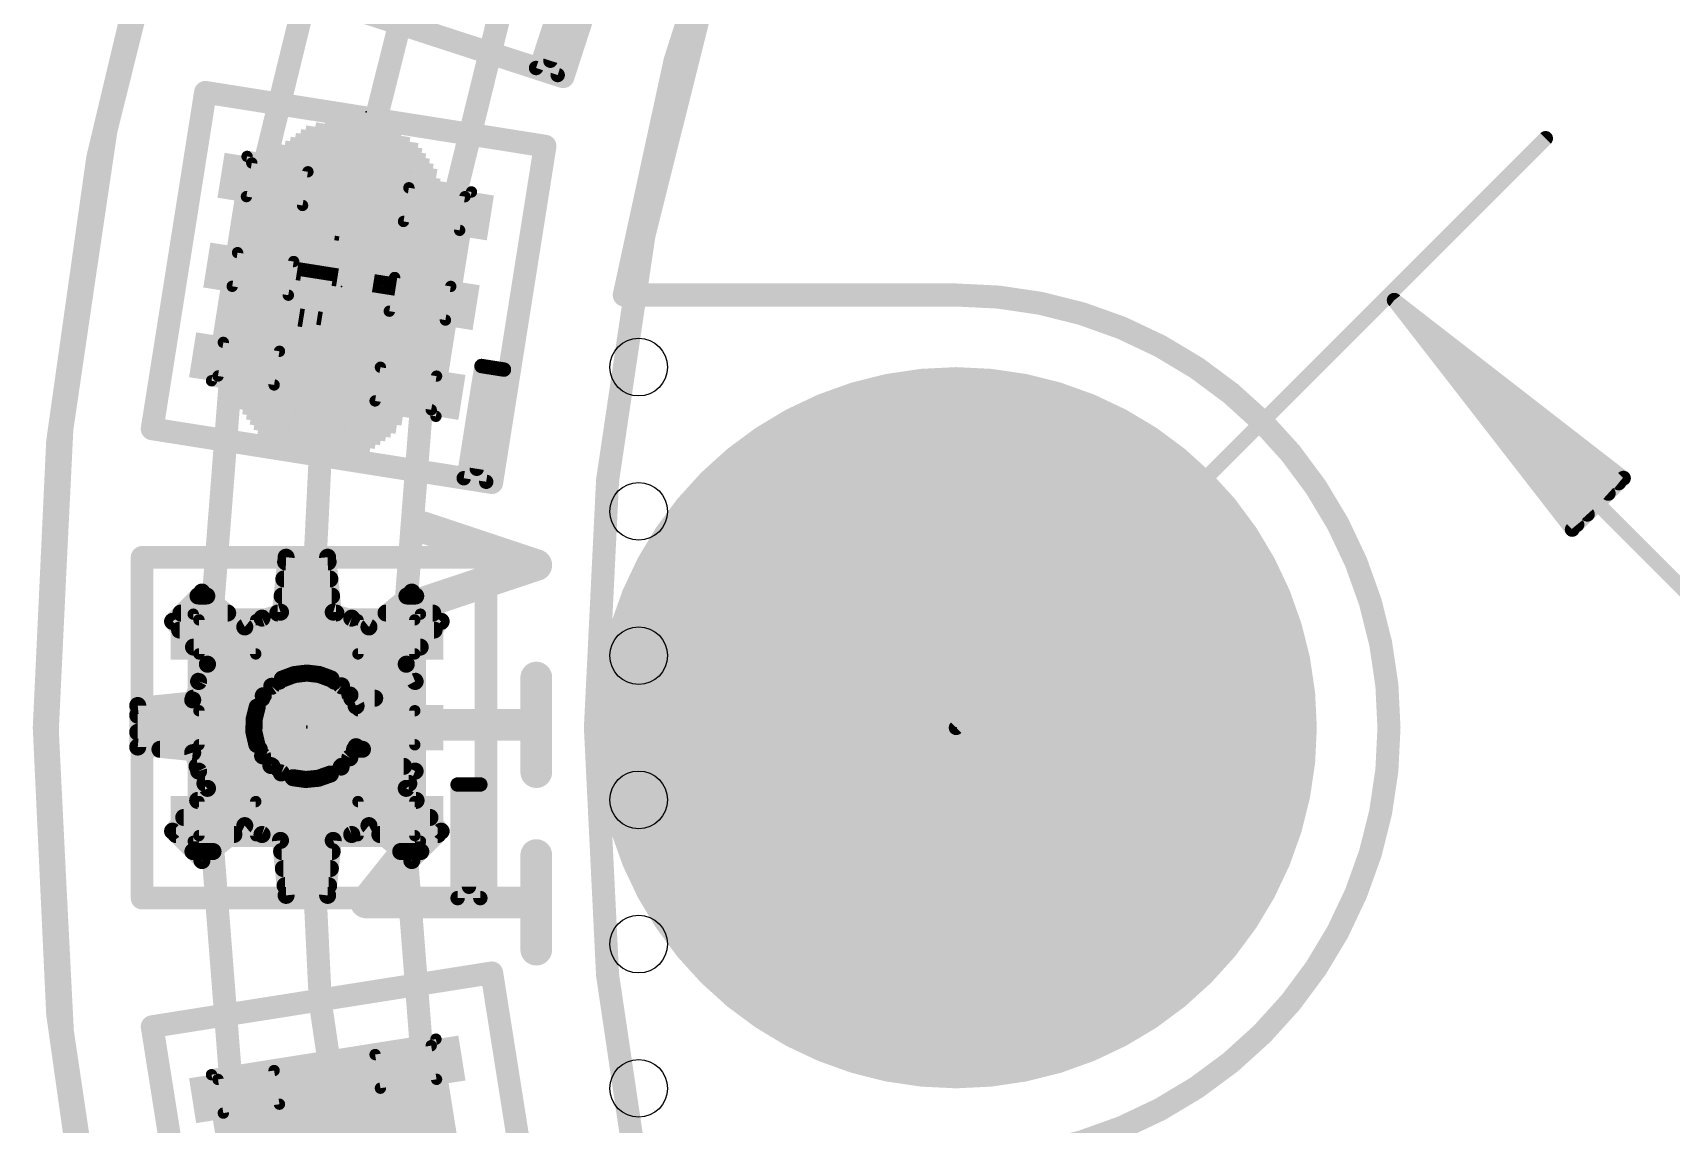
# Model space of a CAD drawing. Extents: x -17 to 92, y -61 to 85.
# Drawn here: x 0.76 to 15.18, y 24.45 to 34.06 of the extents above; entities that cross this region are included whole.
import ezdxf

# ---------------------------------------------------------------- set-up
doc = ezdxf.new("R2010")
doc.units = 0
for name, color, linetype in [('1', 12, 'CONTINUOUS'), ('16', 132, 'CONTINUOUS'), ('17', 110, 'CONTINUOUS'), ('20', 31, 'CONTINUOUS'), ('21', 41, 'CONTINUOUS'), ('22', 253, 'CONTINUOUS'), ('23', 53, 'CONTINUOUS'), ('24', 53, 'CONTINUOUS'), ('39', 12, 'CONTINUOUS'), ('47', 253, 'CONTINUOUS'), ('51', 253, 'CONTINUOUS')]:
    doc.layers.add(name, color=color, linetype=linetype)

# ---------------------------------------------------------------- blocks, each defined once
blk = doc.blocks.new('RECT')
blk.add_solid([(-0.5, -0.5), (0.5, -0.5), (-0.5, 0.5), (0.5, 0.5)])
blk = doc.blocks.new('ROUNDP')
at = {"const_width": 0.5}
blk.add_lwpolyline([(0, -0.25, 1), (0, 0.25, 1), (0, -0.25)], format="xyb", dxfattribs=at)

msp = doc.modelspace()

# ---------------------------------------------------------------- linework, layer by layer
at = {"layer": '1'}
for points, const_width in [([(27.94, 54.991, 0.4142), (0.889, 27.94)], 0.2032), ([(0.889, 27.94, 2.4102), (28.0035, 54.991)], 0.2032), ([(27.94, 52.705, 2.4142), (52.705, 27.94)], 0.2032), ([(2.7161, 32.7614, 1), (2.8147, 32.7372)], 0.1016), ([(4.3951, 32.4955, 1), (4.4938, 32.4713)], 0.1016), ([(2.5658, 31.1651, 1), (2.4645, 31.173)], 0.1016), ([(4.2448, 30.8991, 1), (4.1435, 30.907)], 0.1016), ([(2.2744, 28.744, 1), (2.3756, 28.736)], 0.1016), ([(3.9744, 28.744, 1), (4.0756, 28.736)], 0.1016), ([(0.9398, 27.94, 1), (0.8382, 27.94)], 0.1016), ([(0.8382, 27.94, 1), (0.9398, 27.94)], 0.1016), ([(2.3756, 27.144, 1), (2.2744, 27.136)], 0.1016), ([(4.0756, 27.144, 1), (3.9744, 27.136)], 0.1016), ([(4.1435, 24.973, 1), (4.2448, 24.9809)], 0.1016), ([(2.4645, 24.707, 1), (2.5658, 24.7149)], 0.1016)]:
    msp.add_lwpolyline(points, format="xyb", dxfattribs=dict(at, const_width=const_width))
at = {"layer": '1', "const_width": 0.2032}
for points in [[(2.7654, 32.7493), (3.3386, 35.0872)], [(4.9554, 34.5619), (4.4445, 32.4834)], [(2.325, 28.74), (2.5151, 31.169)], [(4.1942, 30.9031), (4.025, 28.74)], [(2.325, 27.14), (2.5151, 24.711)], [(4.025, 27.14), (4.1942, 24.9769)]]:
    msp.add_lwpolyline(points, dxfattribs=at)
at = {"layer": '16'}
for points, const_width in [([(27.8765, 54.991, 2.4102), (54.991, 27.94)], 0.2032), ([(4.2173, 29.7716, 1), (4.1731, 29.639)], 0.1397), ([(5.2164, 29.306, 1), (5.1722, 29.4385)], 0.1397), ([(5.1722, 29.306, 1), (5.2164, 29.4385)], 0.1397), ([(4.1731, 29.1055, 1), (4.2173, 28.973)], 0.1397), ([(4.0833, 28.3381, 1), (3.9742, 28.4254)], 0.1397), ([(5.2641, 28.3817, 1), (5.1245, 28.3817)], 0.1397), ([(3.6957, 28.0353, 1), (3.6957, 27.8956)], 0.1397), ([(3.6412, 28.0091, 1), (3.7502, 27.9218)], 0.1397), ([(5.1943, 27.8956, 1), (5.1943, 28.0353)], 0.1397), ([(5.1245, 27.5492, 1), (5.2641, 27.5492)], 0.1397), ([(4.0833, 26.775, 1), (3.9742, 26.8623)], 0.1397), ([(5.2641, 26.8186, 1), (5.1245, 26.8186)], 0.1397), ([(3.6957, 26.4722, 1), (3.6957, 26.3325)], 0.1397), ([(5.1943, 26.3325, 1), (5.1943, 26.4722)], 0.1397), ([(3.6412, 26.446, 1), (3.7502, 26.3587)], 0.1397), ([(5.1245, 25.9861, 1), (5.2641, 25.9861)], 0.1397)]:
    msp.add_lwpolyline(points, format="xyb", dxfattribs=dict(at, const_width=const_width))
at = {"layer": '16', "const_width": 0.2794}
for points in [[(4.1952, 29.7053), (5.1943, 29.3723)], [(5.1943, 29.3723), (4.1952, 29.0393)], [(4.0287, 28.3817), (3.6957, 27.9655)], [(5.1943, 28.3817), (5.1943, 27.5492)], [(3.6957, 27.9655), (5.1943, 27.9655)], [(4.0287, 26.8186), (3.6957, 26.4024)], [(5.1943, 26.8186), (5.1943, 25.9861)], [(3.6957, 26.4024), (5.1943, 26.4024)]]:
    msp.add_lwpolyline(points, dxfattribs=at)
at = {"layer": '20'}
for points, const_width in [([(24.13, 49.911, 0.3201), (5.969, 31.75)], 0.2032), ([(6.4389, 44.3611, 0.3395), (6.4389, 11.5189)], 0.2032), ([(5.969, 31.8008, 1), (5.969, 31.6992)], 0.1016), ([(5.9189, 31.7584, 1), (6.0191, 31.7416)], 0.1016), ([(12.7, 27.94, 0.4142), (8.89, 31.75)], 0.2032), ([(8.89, 31.8008, 1), (8.89, 31.6992)], 0.1016), ([(8.89, 31.6992, 1), (8.89, 31.8008)], 0.1016), ([(8.89, 24.13, 0.4142), (12.7, 27.94)], 0.2032), ([(12.7508, 27.94, 1), (12.6492, 27.94)], 0.1016), ([(12.6492, 27.94, 1), (12.7508, 27.94)], 0.1016)]:
    msp.add_lwpolyline(points, format="xyb", dxfattribs=dict(at, const_width=const_width))
at = {"layer": '20', "const_width": 0.2032}
msp.add_lwpolyline([(5.969, 31.75), (8.89, 31.75)], dxfattribs=at)
at = {"layer": '20'}
for centre in [(6.096, 31.115), (6.096, 29.845), (6.096, 28.575), (6.096, 27.305), (6.096, 26.035), (6.096, 24.765)]:
    msp.add_circle(centre, 0.254, dxfattribs=at)
at = {"layer": '21'}
for points, const_width in [([(27.94, 0.889, 1), (27.94, 54.991, 1), (27.94, 0.889)], 0.2032), ([(27.94, 5.715, 1), (27.94, 50.165, 1), (27.94, 5.715)], 0.2032), ([(5.2082, 33.7963, 1), (5.1773, 33.7012)], 0.1), ([(5.1773, 33.7012, 1), (5.2082, 33.7963)], 0.1), ([(5.2025, 33.7789, 1), (5.1829, 33.7186)], 0.0635), ([(5.1625, 33.7586, 1), (5.2229, 33.7389)], 0.0635), ([(5.2885, 33.8228, 1), (5.3489, 33.8031)], 0.0635), ([(5.3731, 33.6567, 1), (5.3927, 33.7171)], 0.0635), ([(5.415, 33.6239, 1), (5.4459, 33.719)], 0.1), ([(2.2901, 33.5839, 1), (2.2745, 33.4852)], 0.1), ([(2.3317, 33.5267, 1), (2.2329, 33.5424)], 0.1), ([(5.3527, 33.6968, 1), (5.4131, 33.6771)], 0.0635), ([(5.3829, 33.6869, 1), (5.478, 33.656)], 0.1), ([(5.3214, 33.0532, 1), (5.2226, 33.0689)], 0.1), ([(5.2642, 33.0116, 1), (5.2799, 33.1104)], 0.1), ([(4.7172, 31.1561, 1), (4.7073, 31.0934)], 0.0635), ([(4.7436, 31.1198, 1), (4.6809, 31.1297)], 0.0635), ([(4.816, 31.1405, 1), (4.806, 31.0778)], 0.0635), ([(4.8424, 31.1042, 1), (4.7797, 31.1141)], 0.0635), ([(4.806, 31.0778, 1), (4.816, 31.1405)], 0.0635), ([(4.9411, 31.0885, 1), (4.8784, 31.0984)], 0.0635), ([(4.9048, 31.0621, 1), (4.9147, 31.1248)], 0.0635), ([(1.8208, 30.6209, 1), (1.8052, 30.5221)], 0.1), ([(1.7636, 30.5793, 1), (1.8624, 30.5637)], 0.1), ([(4.5636, 30.1865, 1), (4.548, 30.0877)], 0.1), ([(4.5608, 30.1684, 1), (4.5508, 30.1057)], 0.0635), ([(4.5245, 30.142, 1), (4.5872, 30.1321)], 0.0635), ([(4.548, 30.0877, 1), (4.5636, 30.1865)], 0.1), ([(4.6389, 30.2252, 1), (4.7016, 30.2152)], 0.0635), ([(4.722, 30.1108, 1), (4.7847, 30.1008)], 0.0635), ([(4.7533, 30.1058, 1), (4.8521, 30.0901)], 0.1), ([(4.7484, 30.0744, 1), (4.7583, 30.1371)], 0.0635), ([(4.7949, 30.0486, 1), (4.8106, 30.1474)], 0.1), ([(1.725, 29.49, 1), (1.725, 29.39)], 0.1), ([(1.775, 29.44, 1), (1.675, 29.44)], 0.1), ([(4.802, 29.44, 1), (4.702, 29.44)], 0.1), ([(4.752, 29.39, 1), (4.752, 29.49)], 0.1), ([(4.502, 27.4718, 1), (4.502, 27.4083)], 0.0635), ([(4.5337, 27.44, 1), (4.4703, 27.44)], 0.0635), ([(4.602, 27.4718, 1), (4.602, 27.4083)], 0.0635), ([(4.6338, 27.44, 1), (4.5703, 27.44)], 0.0635), ([(4.602, 27.4083, 1), (4.602, 27.4718)], 0.0635), ([(4.7337, 27.44, 1), (4.6703, 27.44)], 0.0635), ([(4.702, 27.4083, 1), (4.702, 27.4718)], 0.0635), ([(1.725, 26.49, 1), (1.725, 26.39)], 0.1), ([(4.502, 26.49, 1), (4.502, 26.39)], 0.1), ([(4.502, 26.39, 1), (4.502, 26.49)], 0.1), ([(4.5703, 26.54, 1), (4.6338, 26.54)], 0.0635), ([(4.752, 26.39, 1), (4.752, 26.49)], 0.1), ([(1.675, 26.44, 1), (1.775, 26.44)], 0.1), ([(4.502, 26.4718, 1), (4.502, 26.4083)], 0.0635), ([(4.4703, 26.44, 1), (4.5337, 26.44)], 0.0635), ([(4.6703, 26.44, 1), (4.7337, 26.44)], 0.0635), ([(4.702, 26.44, 1), (4.802, 26.44)], 0.1), ([(4.702, 26.4083, 1), (4.702, 26.4718)], 0.0635), ([(4.8521, 25.7898, 1), (4.7533, 25.7742)], 0.1), ([(4.8106, 25.7326, 1), (4.7949, 25.8314)], 0.1), ([(1.8624, 25.3163, 1), (1.7636, 25.3007)], 0.1), ([(1.8052, 25.3579, 1), (1.8208, 25.2591)], 0.1)]:
    msp.add_lwpolyline(points, format="xyb", dxfattribs=dict(at, const_width=const_width))
for points, const_width in [([(5.4305, 33.6715), (6.3575, 36.5247)], 0.2), ([(5.1927, 33.7487), (5.5017, 34.6998)], 0.127), ([(2.5516, 34.6069), (5.1927, 33.7487)], 0.2), ([(5.3187, 33.813), (5.5968, 34.6689)], 0.127), ([(5.692, 34.638), (5.3829, 33.6869)], 0.127), ([(5.1927, 33.7487), (5.4305, 33.6715)], 0.2), ([(5.3829, 33.6869), (5.1927, 33.7487)], 0.127), ([(2.2823, 33.5346), (1.813, 30.5715)], 0.2), ([(5.272, 33.061), (2.2823, 33.5346)], 0.2), ([(4.8027, 30.098), (5.272, 33.061)], 0.2), ([(4.5558, 30.1371), (4.7122, 31.1248)], 0.127), ([(4.6702, 30.2202), (4.811, 31.1091)], 0.127), ([(4.7122, 31.1248), (4.811, 31.1091)], 0.127), ([(4.9098, 31.0935), (4.7533, 30.1058)], 0.127), ([(4.811, 31.1091), (4.9098, 31.0935)], 0.127), ([(1.813, 30.5715), (4.5558, 30.1371)], 0.2), ([(4.5558, 30.1371), (4.8027, 30.098)], 0.2), ([(4.7533, 30.1058), (4.5558, 30.1371)], 0.127), ([(4.752, 29.44), (1.725, 29.44)], 0.2), ([(1.725, 29.44), (1.725, 26.44)], 0.2), ([(4.752, 26.44), (4.752, 29.44)], 0.2), ([(4.502, 26.44), (4.502, 27.44)], 0.127), ([(4.502, 27.44), (4.602, 27.44)], 0.127), ([(4.602, 26.54), (4.602, 27.44)], 0.127), ([(4.602, 27.44), (4.702, 27.44)], 0.127), ([(4.702, 27.44), (4.702, 26.44)], 0.127), ([(1.725, 26.44), (4.502, 26.44)], 0.2), ([(4.502, 26.44), (4.752, 26.44)], 0.2), ([(4.702, 26.44), (4.502, 26.44)], 0.127), ([(4.8027, 25.782), (1.813, 25.3085)], 0.2), ([(5.272, 22.819), (4.8027, 25.782)], 0.2), ([(1.813, 25.3085), (2.2823, 22.3454)], 0.2)]:
    msp.add_lwpolyline(points, dxfattribs=dict(at, const_width=const_width))
at = {"layer": '22', "const_width": 0.15}
for points in [[(2.943, 28.9576), (2.9922, 29.4415)], [(2.988, 29.4), (3.362, 29.4)], [(2.9922, 29.4415), (3.3578, 29.4415)], [(3.3578, 29.4415), (3.407, 28.9576)], [(2.9727, 29.25), (3.3773, 29.25)], [(1.993, 28.8762), (2.2515, 29.1347)], [(2.2168, 29.1), (2.2941, 29.1)], [(2.2515, 29.1347), (2.6285, 28.8273)], [(2.9575, 29.1), (3.3925, 29.1)], [(3.7215, 28.8273), (4.0985, 29.1347)], [(4.0559, 29.1), (4.1332, 29.1)], [(4.0985, 29.1347), (4.357, 28.8762)], [(2.0668, 28.95), (2.478, 28.95)], [(2.7803, 28.9055), (2.943, 28.9576)], [(2.9193, 28.95), (3.4307, 28.95)], [(3.407, 28.9576), (3.5697, 28.9055)], [(3.872, 28.95), (4.2832, 28.95)], [(2.3004, 28.4992), (1.993, 28.8762)], [(2.0551, 28.8), (4.2949, 28.8)], [(2.6285, 28.8273), (2.7803, 28.9055)], [(3.5697, 28.9055), (3.7215, 28.8273)], [(4.357, 28.8762), (4.0496, 28.4992)], [(2.1774, 28.65), (4.1726, 28.65)], [(2.2222, 28.3474), (2.3004, 28.4992)], [(2.2997, 28.5), (4.0503, 28.5)], [(4.0496, 28.4992), (4.1278, 28.3474)], [(2.1701, 28.1847), (2.2222, 28.3474)], [(2.2235, 28.35), (2.9316, 28.35)], [(2.9586, 28.3685), (2.866, 28.3051)], [(3.0636, 28.408), (2.9586, 28.3685)], [(3.175, 28.4215), (3.0636, 28.408)], [(3.2844, 28.4086), (3.175, 28.4215)], [(3.3878, 28.3704), (3.2844, 28.4086)], [(3.4795, 28.3092), (3.3878, 28.3704)], [(3.4184, 28.35), (4.1265, 28.35)], [(4.1278, 28.3474), (3.6081, 28.1321)], [(2.175, 28.2), (2.7796, 28.2)], [(2.7911, 28.2216), (2.7382, 28.1226)], [(2.866, 28.3051), (2.7911, 28.2216)], [(3.5543, 28.2283), (3.4795, 28.3092)], [(3.6081, 28.1321), (3.5543, 28.2283)], [(3.5701, 28.2), (3.772, 28.2)], [(1.6862, 28.1355), (2.1701, 28.1847)], [(1.6862, 27.7699), (1.6862, 28.1355)], [(1.6862, 28.05), (2.7196, 28.05)], [(2.7382, 28.1226), (2.7104, 28.0139)], [(2.7104, 28.0139), (2.7092, 27.9017)], [(1.6862, 27.9), (2.7096, 27.9)], [(2.1701, 27.7207), (1.6862, 27.7699)], [(2.7092, 27.9017), (2.7346, 27.7925)], [(2.7346, 27.7925), (2.7854, 27.6924)], [(3.553, 27.6755), (3.6081, 27.7733)], [(3.6081, 27.7733), (4.1278, 27.558)], [(1.8819, 27.75), (2.7562, 27.75)], [(2.2222, 27.558), (2.1701, 27.7207)], [(2.7854, 27.6924), (2.8584, 27.6072)], [(3.4763, 27.5937), (3.553, 27.6755)], [(3.595, 27.75), (3.6643, 27.75)], [(2.2088, 27.6), (2.8685, 27.6)], [(2.3004, 27.4062), (2.2222, 27.558)], [(2.8584, 27.6072), (2.9496, 27.5419)], [(2.9496, 27.5419), (3.0537, 27.5)], [(3.0537, 27.5), (3.1648, 27.4842)], [(3.1648, 27.4842), (3.2765, 27.4952)], [(3.2765, 27.4952), (3.3823, 27.5324)], [(3.3823, 27.5324), (3.4763, 27.5937)], [(3.4823, 27.6), (4.0264, 27.6)], [(4.1278, 27.558), (4.0496, 27.4062)], [(1.993, 27.0292), (2.3004, 27.4062)], [(2.2778, 27.45), (4.0722, 27.45)], [(4.0496, 27.4062), (4.357, 27.0292)], [(2.2138, 27.3), (4.1362, 27.3)], [(2.0915, 27.15), (4.2585, 27.15)], [(2.6285, 27.0781), (2.2515, 26.7707)], [(2.7803, 26.9999), (2.6285, 27.0781)], [(3.7215, 27.0781), (3.5697, 26.9999)], [(4.0985, 26.7707), (3.7215, 27.0781)], [(2.2515, 26.7707), (1.993, 27.0292)], [(2.0222, 27), (2.5327, 27)], [(2.7801, 27), (3.5699, 27)], [(2.943, 26.9478), (2.7803, 26.9999)], [(2.9922, 26.4639), (2.943, 26.9478)], [(3.407, 26.9478), (3.3578, 26.4639)], [(3.5697, 26.9999), (3.407, 26.9478)], [(3.8173, 27), (4.3278, 27)], [(4.357, 27.0292), (4.0985, 26.7707)], [(2.1722, 26.85), (2.3488, 26.85)], [(2.9529, 26.85), (3.3971, 26.85)], [(4.0012, 26.85), (4.1778, 26.85)], [(2.9682, 26.7), (3.3818, 26.7)], [(2.9834, 26.55), (3.3666, 26.55)], [(3.3578, 26.4639), (2.9922, 26.4639)]]:
    msp.add_lwpolyline(points, dxfattribs=at)
at = {"layer": '22', "const_width": 0.075}
for points in [[(2.988, 29.4375, 1), (2.988, 29.3625)], [(2.9922, 29.479, 1), (2.9922, 29.404)], [(3.0295, 29.4377, 1), (2.9549, 29.4453)], [(3.3951, 29.4453, 1), (3.3205, 29.4377)], [(3.3578, 29.404, 1), (3.3578, 29.479)], [(3.362, 29.3625, 1), (3.362, 29.4375)], [(2.9727, 29.2875, 1), (2.9727, 29.2125)], [(3.3773, 29.2125, 1), (3.3773, 29.2875)], [(2.2168, 29.1375, 1), (2.2168, 29.0625)], [(2.2752, 29.1638, 1), (2.2278, 29.1056)], [(2.278, 29.1082, 1), (2.225, 29.1612)], [(2.2941, 29.0625, 1), (2.2941, 29.1375)], [(2.9575, 29.1375, 1), (2.9575, 29.0625)], [(3.3925, 29.0625, 1), (3.3925, 29.1375)], [(4.0559, 29.1375, 1), (4.0559, 29.0625)], [(4.125, 29.1612, 1), (4.072, 29.1082)], [(4.1222, 29.1056, 1), (4.0748, 29.1638)], [(4.1332, 29.0625, 1), (4.1332, 29.1375)], [(2.0668, 28.9875, 1), (2.0668, 28.9125)], [(2.478, 28.9125, 1), (2.478, 28.9875)], [(2.9193, 28.9875, 1), (2.9193, 28.9125)], [(2.9057, 28.9614, 1), (2.9803, 28.9538)], [(2.9544, 28.9219, 1), (2.9316, 28.9933)], [(3.4184, 28.9933, 1), (3.3956, 28.9219)], [(3.3697, 28.9538, 1), (3.4443, 28.9614)], [(3.4307, 28.9125, 1), (3.4307, 28.9875)], [(3.872, 28.9875, 1), (3.872, 28.9125)], [(4.2832, 28.9125, 1), (4.2832, 28.9875)], [(2.0221, 28.8999, 1), (1.9639, 28.8525)], [(1.9665, 28.9027, 1), (2.0195, 28.8497)], [(2.0551, 28.8375, 1), (2.0551, 28.7625)], [(2.6113, 28.8606, 1), (2.6457, 28.794)], [(2.6048, 28.7982, 1), (2.6522, 28.8564)], [(2.7689, 28.9412, 1), (2.7918, 28.8698)], [(2.7975, 28.8722, 1), (2.7632, 28.9389)], [(3.5868, 28.9389, 1), (3.5525, 28.8722)], [(3.5582, 28.8698, 1), (3.5811, 28.9412)], [(3.6978, 28.8564, 1), (3.7452, 28.7982)], [(3.7043, 28.794, 1), (3.7387, 28.8606)], [(4.2949, 28.7625, 1), (4.2949, 28.8375)], [(4.3861, 28.8525, 1), (4.3279, 28.8999)], [(4.3305, 28.8497, 1), (4.3835, 28.9027)], [(2.1774, 28.6875, 1), (2.1774, 28.6125)], [(4.1726, 28.6125, 1), (4.1726, 28.6875)], [(2.2997, 28.5375, 1), (2.2997, 28.4625)], [(2.3337, 28.482, 1), (2.2671, 28.5164)], [(2.2713, 28.4755, 1), (2.3295, 28.5229)], [(4.0829, 28.5164, 1), (4.0163, 28.482)], [(4.0205, 28.5229, 1), (4.0787, 28.4755)], [(4.0503, 28.4625, 1), (4.0503, 28.5375)], [(2.2235, 28.3875, 1), (2.2235, 28.3125)], [(2.2579, 28.3359, 1), (2.1865, 28.3588)], [(2.9454, 28.4036, 1), (2.9718, 28.3334)], [(2.9316, 28.3125, 1), (2.9316, 28.3875)], [(2.9798, 28.3376, 1), (2.9374, 28.3995)], [(3.0591, 28.4453, 1), (3.0681, 28.3708)], [(3.0768, 28.373, 1), (3.0504, 28.4431)], [(3.1794, 28.4587, 1), (3.1706, 28.3843)], [(3.1795, 28.3843, 1), (3.1705, 28.4587)], [(3.2974, 28.4437, 1), (3.2715, 28.3734)], [(3.28, 28.3713, 1), (3.2888, 28.4458)], [(3.4087, 28.4016, 1), (3.367, 28.3392)], [(3.3749, 28.3352, 1), (3.4008, 28.4056)], [(3.4184, 28.3875, 1), (3.4184, 28.3125)], [(4.1422, 28.3128, 1), (4.1134, 28.382)], [(4.1265, 28.3125, 1), (4.1265, 28.3875)], [(2.175, 28.2375, 1), (2.175, 28.1625)], [(2.1888, 28.3645, 1), (2.2555, 28.3302)], [(2.7632, 28.2466, 1), (2.819, 28.1966)], [(2.8242, 28.2039, 1), (2.758, 28.2393)], [(2.7796, 28.1625, 1), (2.7796, 28.2375)], [(2.8448, 28.3361, 1), (2.8872, 28.2742)], [(2.8939, 28.2801, 1), (2.8381, 28.3302)], [(3.507, 28.3346, 1), (3.4519, 28.2837)], [(3.4586, 28.278, 1), (3.5003, 28.3404)], [(3.587, 28.2466, 1), (3.5215, 28.2099)], [(3.5267, 28.2028, 1), (3.5818, 28.2537)], [(3.5701, 28.2375, 1), (3.5701, 28.1625)], [(3.772, 28.1625, 1), (3.772, 28.2375)], [(4.0945, 28.3302, 1), (4.1611, 28.3646)], [(1.7237, 28.1355, 1), (1.6487, 28.1355)], [(1.6824, 28.1728, 1), (1.69, 28.0982)], [(1.6862, 28.0875, 1), (1.6862, 28.0125)], [(2.1344, 28.1961, 1), (2.2058, 28.1733)], [(2.1739, 28.1474, 1), (2.1663, 28.222)], [(2.7052, 28.1403, 1), (2.7713, 28.1049)], [(2.7746, 28.1133, 1), (2.7019, 28.1319)], [(2.7196, 28.0125, 1), (2.7196, 28.0875)], [(3.5937, 28.1667, 1), (3.6225, 28.0975)], [(3.5754, 28.1138, 1), (3.6408, 28.1504)], [(2.7479, 28.0135, 1), (2.6729, 28.0143)], [(2.6741, 28.0232, 1), (2.7467, 28.0046)], [(1.6862, 27.9375, 1), (1.6862, 27.8625)], [(1.69, 27.8072, 1), (1.6824, 27.7326)], [(2.7457, 27.9102, 1), (2.6726, 27.8932)], [(2.6717, 27.9021, 1), (2.7467, 27.9013)], [(2.7681, 27.8094, 1), (2.7012, 27.7755)], [(2.6981, 27.7839, 1), (2.7712, 27.801)], [(2.7096, 27.8625, 1), (2.7096, 27.9375)], [(3.6225, 27.8079, 1), (3.5937, 27.7387)], [(3.6408, 27.7549, 1), (3.5754, 27.7917)], [(1.6487, 27.7699, 1), (1.7237, 27.7699)], [(1.8819, 27.7875, 1), (1.8819, 27.7125)], [(2.2058, 27.7321, 1), (2.1344, 27.7093)], [(2.1663, 27.6834, 1), (2.1739, 27.758)], [(2.8138, 27.7168, 1), (2.7569, 27.668)], [(2.7519, 27.6754, 1), (2.8188, 27.7093)], [(2.7562, 27.7125, 1), (2.7562, 27.7875)], [(3.5204, 27.6939, 1), (3.5857, 27.6571)], [(3.5804, 27.6499, 1), (3.5257, 27.7012)], [(3.595, 27.7875, 1), (3.595, 27.7125)], [(3.6643, 27.7125, 1), (3.6643, 27.7875)], [(2.2088, 27.6375, 1), (2.2088, 27.5625)], [(2.2555, 27.5752, 1), (2.1888, 27.5409)], [(2.1865, 27.5466, 1), (2.2579, 27.5695)], [(2.8803, 27.6377, 1), (2.8366, 27.5767)], [(2.83, 27.5828, 1), (2.8869, 27.6316)], [(2.8685, 27.5625, 1), (2.8685, 27.6375)], [(2.9636, 27.5766, 1), (2.9356, 27.5071)], [(2.9278, 27.5114, 1), (2.9715, 27.5723)], [(3.059, 27.5372, 1), (3.0484, 27.4629)], [(3.0398, 27.4652, 1), (3.0677, 27.5348)], [(3.1612, 27.5215, 1), (3.1685, 27.4468)], [(3.1595, 27.447, 1), (3.1701, 27.5213)], [(3.264, 27.5305, 1), (3.2889, 27.4598)], [(3.2802, 27.4578, 1), (3.2728, 27.5325)], [(3.3619, 27.5638, 1), (3.4028, 27.5009)], [(3.3948, 27.497, 1), (3.3699, 27.5677)], [(3.449, 27.6193, 1), (3.5037, 27.568)], [(3.4823, 27.6375, 1), (3.4823, 27.5625)], [(3.4968, 27.5622, 1), (3.4558, 27.6251)], [(4.0264, 27.5625, 1), (4.0264, 27.6375)], [(4.1611, 27.5408, 1), (4.0945, 27.5752)], [(4.1134, 27.5234, 1), (4.1422, 27.5926)], [(2.2778, 27.4875, 1), (2.2778, 27.4125)], [(2.2671, 27.389, 1), (2.3337, 27.4234)], [(2.3295, 27.3825, 1), (2.2713, 27.4299)], [(4.0787, 27.4299, 1), (4.0205, 27.3825)], [(4.0163, 27.4234, 1), (4.0829, 27.389)], [(4.0722, 27.4125, 1), (4.0722, 27.4875)], [(2.2138, 27.3375, 1), (2.2138, 27.2625)], [(4.1362, 27.2625, 1), (4.1362, 27.3375)], [(2.0915, 27.1875, 1), (2.0915, 27.1125)], [(2.6457, 27.1114, 1), (2.6113, 27.0448)], [(2.6522, 27.049, 1), (2.6048, 27.1072)], [(3.7452, 27.1072, 1), (3.6978, 27.049)], [(3.7387, 27.0448, 1), (3.7043, 27.1114)], [(4.2585, 27.1125, 1), (4.2585, 27.1875)], [(2.0195, 27.0557, 1), (1.9665, 27.0027)], [(1.9639, 27.0529, 1), (2.0221, 27.0055)], [(2.0222, 27.0375, 1), (2.0222, 26.9625)], [(2.5327, 26.9625, 1), (2.5327, 27.0375)], [(2.7801, 27.0375, 1), (2.7801, 26.9625)], [(2.7918, 27.0356, 1), (2.7689, 26.9642)], [(2.7632, 26.9665, 1), (2.7975, 27.0332)], [(2.9803, 26.9516, 1), (2.9057, 26.944)], [(2.9316, 26.9121, 1), (2.9544, 26.9835)], [(3.3956, 26.9835, 1), (3.4184, 26.9121)], [(3.4443, 26.944, 1), (3.3697, 26.9516)], [(3.5525, 27.0332, 1), (3.5868, 26.9665)], [(3.5811, 26.9642, 1), (3.5582, 27.0356)], [(3.5699, 26.9625, 1), (3.5699, 27.0375)], [(3.8173, 27.0375, 1), (3.8173, 26.9625)], [(4.3278, 26.9625, 1), (4.3278, 27.0375)], [(4.3279, 27.0055, 1), (4.3861, 27.0529)], [(4.3835, 27.0027, 1), (4.3305, 27.0557)], [(2.1722, 26.8875, 1), (2.1722, 26.8125)], [(2.2278, 26.7998, 1), (2.2752, 26.7416)], [(2.225, 26.7442, 1), (2.278, 26.7972)], [(2.3488, 26.8125, 1), (2.3488, 26.8875)], [(2.9529, 26.8875, 1), (2.9529, 26.8125)], [(3.3971, 26.8125, 1), (3.3971, 26.8875)], [(4.0012, 26.8875, 1), (4.0012, 26.8125)], [(4.072, 26.7972, 1), (4.125, 26.7442)], [(4.0748, 26.7416, 1), (4.1222, 26.7998)], [(4.1778, 26.8125, 1), (4.1778, 26.8875)], [(2.9682, 26.7375, 1), (2.9682, 26.6625)], [(3.3818, 26.6625, 1), (3.3818, 26.7375)], [(2.9834, 26.5875, 1), (2.9834, 26.5125)], [(2.9922, 26.5014, 1), (2.9922, 26.4264)], [(3.3578, 26.4264, 1), (3.3578, 26.5014)], [(3.3666, 26.5125, 1), (3.3666, 26.5875)], [(2.9549, 26.4601, 1), (3.0295, 26.4677)], [(3.3205, 26.4677, 1), (3.3951, 26.4601)]]:
    msp.add_lwpolyline(points, format="xyb", dxfattribs=at)
at = {"layer": '23'}
for p in [(3.4798, 31.8262), (3.175, 27.94), (8.89, 27.94)]:
    msp.add_point(p, dxfattribs=at)
at = {"layer": '24'}
for p in [(3.6957, 33.3629), (3.175, 27.9527)]:
    msp.add_point(p, dxfattribs=at)
at = {"layer": '47', "const_width": 0.13}
for points in [[(8.89, 27.94), (14.0789, 33.1289)], [(12.746, 31.704), (31.704, 12.746)], [(12.746, 31.704), (14.7642, 30.1373)], [(14.3127, 29.6858), (12.746, 31.704)], [(12.746, 31.704), (14.6304, 30.0034)], [(14.4466, 29.8196), (12.746, 31.704)], [(12.746, 31.704), (14.7223, 30.0954)], [(14.3546, 29.7277), (12.746, 31.704)], [(14.7642, 30.1373), (14.3127, 29.6858)]]:
    msp.add_lwpolyline(points, dxfattribs=at)
at = {"layer": '47', "const_width": 0.065}
for points in [[(14.1018, 33.1059, 1), (14.0559, 33.1518)], [(12.7677, 31.7282, 1), (12.7242, 31.6799)], [(12.7701, 31.7258, 1), (12.7218, 31.6823)], [(12.7665, 31.7292, 1), (12.7254, 31.6788)], [(12.7712, 31.7246, 1), (12.7208, 31.6835)], [(12.7689, 31.727, 1), (12.723, 31.6811)], [(12.7659, 31.7297, 1), (12.726, 31.6784)], [(12.7716, 31.724, 1), (12.7203, 31.6841)], [(14.7018, 30.0702, 1), (14.7428, 30.1206)], [(14.7872, 30.1143, 1), (14.7412, 30.1602)], [(14.7443, 30.1116, 1), (14.7841, 30.1629)], [(14.6086, 29.9793, 1), (14.6522, 30.0276)], [(14.4224, 29.7978, 1), (14.4707, 29.8414)], [(14.2898, 29.7088, 1), (14.3357, 29.6628)], [(14.2871, 29.6659, 1), (14.3384, 29.7057)], [(14.3294, 29.7072, 1), (14.3798, 29.7482)], [(8.867, 27.963, 1), (8.913, 27.917)]]:
    msp.add_lwpolyline(points, format="xyb", dxfattribs=at)
at = {"layer": '51', "const_width": 0.1}
for points in [[(2.3357, 30.9949), (2.6485, 32.9703)], [(2.6432, 32.6168), (2.6901, 32.9131)], [(2.6485, 32.9703), (4.6239, 32.6575)], [(2.6901, 32.9131), (3.184, 32.8349)], [(3.184, 32.8349), (3.137, 32.5386)], [(4.0729, 32.6941), (4.0259, 32.3978)], [(4.5667, 32.6159), (4.0729, 32.6941)], [(3.137, 32.5386), (2.6432, 32.6168)], [(4.6239, 32.6575), (4.3111, 30.6821)], [(4.5198, 32.3196), (4.5667, 32.6159)], [(4.0259, 32.3978), (4.5198, 32.3196)], [(2.518, 31.8267), (2.565, 32.123)], [(2.565, 32.123), (3.0588, 32.0447)], [(3.0588, 32.0447), (3.0119, 31.7484)], [(3.0119, 31.7484), (2.518, 31.8267)], [(3.9477, 31.904), (3.9008, 31.6077)], [(4.4416, 31.8257), (3.9477, 31.904)], [(4.3946, 31.5294), (4.4416, 31.8257)], [(3.9008, 31.6077), (4.3946, 31.5294)], [(2.4398, 31.3328), (2.3929, 31.0365)], [(2.9337, 31.2546), (2.4398, 31.3328)], [(2.8867, 30.9583), (2.9337, 31.2546)], [(3.8226, 31.1138), (3.7756, 30.8175)], [(4.3164, 31.0356), (3.8226, 31.1138)], [(4.3111, 30.6821), (2.3357, 30.9949)], [(2.3929, 31.0365), (2.8867, 30.9583)], [(4.2695, 30.7393), (4.3164, 31.0356)], [(3.7756, 30.8175), (4.2695, 30.7393)], [(2.175, 26.94), (2.175, 28.94)], [(2.175, 28.94), (4.175, 28.94)], [(4.175, 28.94), (4.175, 26.94)], [(2.225, 28.59), (2.225, 28.89)], [(2.225, 28.89), (2.725, 28.89)], [(2.725, 28.89), (2.725, 28.59)], [(4.125, 28.89), (3.625, 28.89)], [(3.625, 28.89), (3.625, 28.59)], [(4.125, 28.59), (4.125, 28.89)], [(2.725, 28.59), (2.225, 28.59)], [(3.625, 28.59), (4.125, 28.59)], [(2.225, 27.79), (2.225, 28.09)], [(2.225, 28.09), (2.725, 28.09)], [(2.725, 28.09), (2.725, 27.79)], [(3.625, 28.09), (3.625, 27.79)], [(4.125, 28.09), (3.625, 28.09)], [(4.125, 27.79), (4.125, 28.09)], [(2.725, 27.79), (2.225, 27.79)], [(3.625, 27.79), (4.125, 27.79)], [(2.725, 27.29), (2.225, 27.29)], [(2.225, 27.29), (2.225, 26.99)], [(2.725, 26.99), (2.725, 27.29)], [(3.625, 27.29), (3.625, 26.99)], [(4.125, 27.29), (3.625, 27.29)], [(4.125, 26.99), (4.125, 27.29)], [(4.175, 26.94), (2.175, 26.94)], [(2.225, 26.99), (2.725, 26.99)], [(3.625, 26.99), (4.125, 26.99)], [(2.3357, 24.8851), (4.3111, 25.1979)], [(4.3111, 25.1979), (4.6239, 23.2225)], [(4.2695, 25.1407), (3.7756, 25.0625)], [(3.7756, 25.0625), (3.8226, 24.7662)], [(4.3164, 24.8444), (4.2695, 25.1407)], [(2.3929, 24.8435), (2.8867, 24.9217)], [(2.8867, 24.9217), (2.9337, 24.6254)], [(2.6485, 22.9097), (2.3357, 24.8851)], [(2.4398, 24.5472), (2.3929, 24.8435)], [(3.8226, 24.7662), (4.3164, 24.8444)], [(2.9337, 24.6254), (2.4398, 24.5472)]]:
    msp.add_lwpolyline(points, dxfattribs=at)
at = {"layer": '51', "const_width": 0.05}
for points in [[(2.6525, 32.995, 1), (2.6446, 32.9456)], [(2.6732, 32.9664, 1), (2.6239, 32.9742)], [(2.694, 32.9378, 1), (2.6862, 32.8884)], [(2.7148, 32.9092, 1), (2.6654, 32.917)], [(3.2086, 32.831, 1), (3.1593, 32.8388)], [(3.18, 32.8102, 1), (3.1879, 32.8596)], [(4.0768, 32.7188, 1), (4.069, 32.6694)], [(4.0976, 32.6902, 1), (4.0482, 32.698)], [(2.6471, 32.6415, 1), (2.6393, 32.5921)], [(2.6185, 32.6207, 1), (2.6679, 32.6129)], [(4.5914, 32.612, 1), (4.542, 32.6198)], [(4.5628, 32.5912, 1), (4.5706, 32.6406)], [(4.6486, 32.6535, 1), (4.5992, 32.6614)], [(4.62, 32.6328, 1), (4.6278, 32.6821)], [(3.1123, 32.5425, 1), (3.1617, 32.5347)], [(3.1331, 32.5139, 1), (3.1409, 32.5633)], [(4.0299, 32.4225, 1), (4.022, 32.3731)], [(4.0012, 32.4017, 1), (4.0506, 32.3939)], [(4.4951, 32.3235, 1), (4.5445, 32.3157)], [(4.5159, 32.2949, 1), (4.5237, 32.3443)], [(2.5689, 32.1477, 1), (2.561, 32.0983)], [(2.5897, 32.1191, 1), (2.5403, 32.1269)], [(3.0835, 32.0408, 1), (3.0341, 32.0487)], [(3.0549, 32.0201, 1), (3.0627, 32.0694)], [(2.5219, 31.8514, 1), (2.5141, 31.802)], [(3.9516, 31.9286, 1), (3.9438, 31.8793)], [(3.9724, 31.9, 1), (3.923, 31.9079)], [(4.4663, 31.8218, 1), (4.4169, 31.8296)], [(4.4377, 31.801, 1), (4.4455, 31.8504)], [(2.4933, 31.8306, 1), (2.5427, 31.8227)], [(2.9872, 31.7524, 1), (3.0366, 31.7445)], [(3.008, 31.7237, 1), (3.0158, 31.7731)], [(3.9047, 31.6323, 1), (3.8969, 31.583)], [(3.8761, 31.6116, 1), (3.9255, 31.6037)], [(4.3699, 31.5333, 1), (4.4193, 31.5255)], [(4.3907, 31.5047, 1), (4.3985, 31.5541)], [(2.4437, 31.3575, 1), (2.4359, 31.3081)], [(2.4645, 31.3289, 1), (2.4151, 31.3367)], [(2.9583, 31.2507, 1), (2.909, 31.2585)], [(2.9297, 31.2299, 1), (2.9376, 31.2793)], [(3.8265, 31.1385, 1), (3.8187, 31.0891)], [(3.8473, 31.1099, 1), (3.7979, 31.1177)], [(2.3396, 31.0196, 1), (2.3318, 30.9703)], [(2.311, 30.9989, 1), (2.3604, 30.991)], [(2.3968, 31.0612, 1), (2.389, 31.0118)], [(2.3682, 31.0404, 1), (2.4176, 31.0326)], [(2.8828, 30.9336, 1), (2.8906, 30.983)], [(4.3411, 31.0317, 1), (4.2917, 31.0395)], [(4.3125, 31.0109, 1), (4.3203, 31.0603)], [(2.862, 30.9622, 1), (2.9114, 30.9544)], [(3.7796, 30.8422, 1), (3.7717, 30.7928)], [(3.751, 30.8214, 1), (3.8003, 30.8136)], [(4.2448, 30.7432, 1), (4.2942, 30.7354)], [(4.2656, 30.7146, 1), (4.2734, 30.764)], [(4.3071, 30.6574, 1), (4.315, 30.7068)], [(4.2864, 30.686, 1), (4.3357, 30.6782)], [(2.2, 28.94, 1), (2.15, 28.94)], [(2.175, 28.965, 1), (2.175, 28.915)], [(4.2, 28.94, 1), (4.15, 28.94)], [(4.175, 28.915, 1), (4.175, 28.965)], [(2.25, 28.89, 1), (2.2, 28.89)], [(2.225, 28.915, 1), (2.225, 28.865)], [(2.75, 28.89, 1), (2.7, 28.89)], [(2.725, 28.865, 1), (2.725, 28.915)], [(3.625, 28.915, 1), (3.625, 28.865)], [(3.65, 28.89, 1), (3.6, 28.89)], [(4.15, 28.89, 1), (4.1, 28.89)], [(4.125, 28.865, 1), (4.125, 28.915)], [(2.225, 28.615, 1), (2.225, 28.565)], [(2.2, 28.59, 1), (2.25, 28.59)], [(2.7, 28.59, 1), (2.75, 28.59)], [(2.725, 28.565, 1), (2.725, 28.615)], [(3.625, 28.615, 1), (3.625, 28.565)], [(3.6, 28.59, 1), (3.65, 28.59)], [(4.1, 28.59, 1), (4.15, 28.59)], [(4.125, 28.565, 1), (4.125, 28.615)], [(2.25, 28.09, 1), (2.2, 28.09)], [(2.225, 28.115, 1), (2.225, 28.065)], [(2.75, 28.09, 1), (2.7, 28.09)], [(2.725, 28.065, 1), (2.725, 28.115)], [(3.65, 28.09, 1), (3.6, 28.09)], [(3.625, 28.115, 1), (3.625, 28.065)], [(4.15, 28.09, 1), (4.1, 28.09)], [(4.125, 28.065, 1), (4.125, 28.115)], [(2.225, 27.815, 1), (2.225, 27.765)], [(2.725, 27.765, 1), (2.725, 27.815)], [(3.625, 27.815, 1), (3.625, 27.765)], [(4.125, 27.765, 1), (4.125, 27.815)], [(2.2, 27.79, 1), (2.25, 27.79)], [(2.7, 27.79, 1), (2.75, 27.79)], [(3.6, 27.79, 1), (3.65, 27.79)], [(4.1, 27.79, 1), (4.15, 27.79)], [(2.225, 27.315, 1), (2.225, 27.265)], [(2.25, 27.29, 1), (2.2, 27.29)], [(2.75, 27.29, 1), (2.7, 27.29)], [(2.725, 27.265, 1), (2.725, 27.315)], [(3.65, 27.29, 1), (3.6, 27.29)], [(3.625, 27.315, 1), (3.625, 27.265)], [(4.15, 27.29, 1), (4.1, 27.29)], [(4.125, 27.265, 1), (4.125, 27.315)], [(2.175, 26.965, 1), (2.175, 26.915)], [(2.225, 27.015, 1), (2.225, 26.965)], [(2.2, 26.99, 1), (2.25, 26.99)], [(2.7, 26.99, 1), (2.75, 26.99)], [(2.725, 26.965, 1), (2.725, 27.015)], [(3.625, 27.015, 1), (3.625, 26.965)], [(3.6, 26.99, 1), (3.65, 26.99)], [(4.1, 26.99, 1), (4.15, 26.99)], [(4.125, 26.965, 1), (4.125, 27.015)], [(4.175, 26.915, 1), (4.175, 26.965)], [(2.15, 26.94, 1), (2.2, 26.94)], [(4.15, 26.94, 1), (4.2, 26.94)], [(4.3357, 25.2018, 1), (4.2864, 25.194)], [(4.315, 25.1732, 1), (4.3071, 25.2226)], [(3.7717, 25.0872, 1), (3.7796, 25.0378)], [(3.8003, 25.0664, 1), (3.751, 25.0586)], [(4.2942, 25.1446, 1), (4.2448, 25.1368)], [(4.2734, 25.116, 1), (4.2656, 25.1654)], [(2.9114, 24.9256, 1), (2.862, 24.9178)], [(2.8906, 24.897, 1), (2.8828, 24.9464)], [(2.3604, 24.889, 1), (2.311, 24.8811)], [(2.3318, 24.9097, 1), (2.3396, 24.8604)], [(2.4176, 24.8474, 1), (2.3682, 24.8396)], [(2.389, 24.8682, 1), (2.3968, 24.8188)], [(3.8187, 24.7909, 1), (3.8265, 24.7415)], [(4.2917, 24.8405, 1), (4.3411, 24.8483)], [(4.3203, 24.8197, 1), (4.3125, 24.8691)], [(2.9376, 24.6007, 1), (2.9297, 24.6501)], [(3.7979, 24.7623, 1), (3.8473, 24.7701)], [(2.4359, 24.5719, 1), (2.4437, 24.5225)], [(2.4151, 24.5433, 1), (2.4645, 24.5511)], [(2.909, 24.6215, 1), (2.9583, 24.6293)]]:
    msp.add_lwpolyline(points, format="xyb", dxfattribs=at)

# ---------------------------------------------------------------- block references
at = {"layer": '1', "xscale": 0.7, "yscale": 0.4}
for p, rotation in [((2.7654, 32.7493), 351), ((4.4445, 32.4834), 351), ((2.6403, 31.9592), 351), ((4.3193, 31.6932), 351), ((2.5151, 31.169), 351), ((4.1942, 30.9031), 351), ((4.1942, 24.9769), 9), ((2.5151, 24.711), 9)]:
    msp.add_blockref('RECT', p, dxfattribs=dict(at, rotation=rotation))
for p in [(2.325, 28.74), (4.025, 28.74), (2.325, 27.94), (4.025, 27.94), (2.325, 27.14), (4.025, 27.14)]:
    msp.add_blockref('RECT', p, dxfattribs=at)
at = {"layer": '17', "xscale": 6.35, "yscale": 6.35}
msp.add_blockref('ROUNDP', (8.89, 27.94), dxfattribs=at)
msp.add_blockref('ROUNDP', (8.89, 27.94), dxfattribs=at)
at = {"layer": '22', "yscale": 0.04, "rotation": 261}
for p, xscale in [((3.4199, 32.9003), 0.84), ((2.8954, 31.89), 2.6), ((3.0257, 32.4566), 1.52), ((3.1547, 32.7601), 0.96), ((3.2005, 32.7934), 0.96), ((3.2431, 32.8068), 0.92), ((3.292, 32.8599), 0.88), ((3.3347, 32.8733), 0.84), ((3.3773, 32.8868), 0.8), ((3.4595, 32.8941), 0.84), ((3.499, 32.8878), 0.84), ((3.5353, 32.8618), 0.88), ((3.5592, 32.7568), 1.08), ((3.5987, 32.7505), 1.08), ((3.6382, 32.7443), 1.08), ((3.6777, 32.738), 1.08), ((3.7172, 32.7318), 1.08), ((3.7567, 32.7255), 1.08), ((3.7963, 32.7192), 1.08), ((3.8326, 32.6932), 1.04), ((3.8721, 32.687), 1.04), ((3.9116, 32.6807), 1.04), ((2.7769, 31.9087), 2.36), ((2.8164, 31.9025), 2.44), ((2.8559, 31.8962), 2.52), ((4.0239, 32.6224), 0.96), ((4.0634, 32.6162), 0.96), ((4.0967, 32.5704), 0.96), ((2.6979, 31.9212), 2.04), ((2.7374, 31.915), 2.2), ((4.0016, 31.7147), 2.6), ((4.0411, 31.7085), 2.52), ((4.0807, 31.7022), 2.44), ((2.6584, 31.9275), 1.8), ((4.1202, 31.696), 2.36), ((4.1597, 31.6897), 2.2), ((4.1992, 31.6835), 2.04), ((4.2387, 31.6772), 1.8), ((3.4384, 32.2495), 0.04), ((2.9807, 31.9169), 0.28), ((3.0233, 31.9304), 0.24), ((3.066, 31.9439), 0.2), ((3.1086, 31.9574), 0.16), ((3.1512, 31.9709), 0.12), ((3.1908, 31.9647), 0.12), ((3.2303, 31.9584), 0.12), ((3.2698, 31.9522), 0.12), ((3.3093, 31.9459), 0.12), ((3.3488, 31.9396), 0.12), ((3.3883, 31.9334), 0.12), ((3.4247, 31.9074), 0.16), ((3.4611, 31.8814), 0.2), ((3.4974, 31.8554), 0.24), ((3.5514, 31.6848), 0.56), ((3.5338, 31.8293), 0.28), ((3.5941, 31.6983), 0.52), ((3.6367, 31.7118), 0.48), ((3.6793, 31.7253), 0.44), ((3.7251, 31.7586), 0.36), ((3.7802, 31.8511), 0.16), ((3.8197, 31.8448), 0.16), ((3.8593, 31.8385), 0.16), ((3.8988, 31.8323), 0.16), ((3.9383, 31.826), 0.16), ((3.9809, 31.8395), 0.2), ((3.1251, 31.5498), 0.16), ((3.1677, 31.5633), 0.2), ((3.2041, 31.5373), 0.24), ((3.2467, 31.5508), 0.2), ((3.2862, 31.5446), 0.12), ((2.8004, 31.0343), 0.96), ((3.837, 30.9309), 1.08), ((2.8274, 30.949), 0.88), ((2.8638, 30.923), 0.84), ((3.7423, 30.8446), 0.96), ((3.7881, 30.8779), 1.04), ((2.897, 30.8772), 0.84), ((2.9334, 30.8512), 0.8), ((2.9698, 30.8252), 0.84), ((3.0093, 30.819), 0.84), ((3.0457, 30.7929), 0.8), ((3.082, 30.7669), 0.84), ((3.1216, 30.7607), 0.84), ((3.1611, 30.7544), 0.84), ((3.2006, 30.7482), 0.84), ((3.2401, 30.7419), 0.84), ((3.2796, 30.7356), 0.84), ((3.4012, 30.7366), 0.88), ((3.4407, 30.7304), 0.88), ((3.4803, 30.7241), 0.88), ((3.526, 30.7574), 0.88), ((3.5655, 30.7511), 0.88), ((3.6082, 30.7646), 0.92), ((3.6539, 30.7979), 0.92), ((3.6966, 30.8114), 0.96), ((3.3191, 30.7294), 0.84), ((3.3586, 30.7231), 0.84)]:
    msp.add_blockref('RECT', p, dxfattribs=dict(at, xscale=xscale))
for p in [(3.1121, 32.7466), (3.948, 32.6547), (3.9875, 32.6485)]:
    msp.add_blockref('RECT', p, dxfattribs=at)
at = {"layer": '39', "xscale": 2.032, "yscale": 2.032}
for p, rotation in [((3.4798, 31.8262), 261), ((3.175, 27.94), 270), ((3.4798, 24.0538), 279)]:
    msp.add_blockref('RECT', p, dxfattribs=dict(at, rotation=rotation))
at = {"layer": '51', "xscale": 0.508, "yscale": 0.254}
for p, rotation in [((3.3544, 31.8461), 261), ((3.048, 27.94), 270)]:
    msp.add_blockref('RECT', p, dxfattribs=dict(at, rotation=rotation))

doc.saveas('drawing.dxf')
